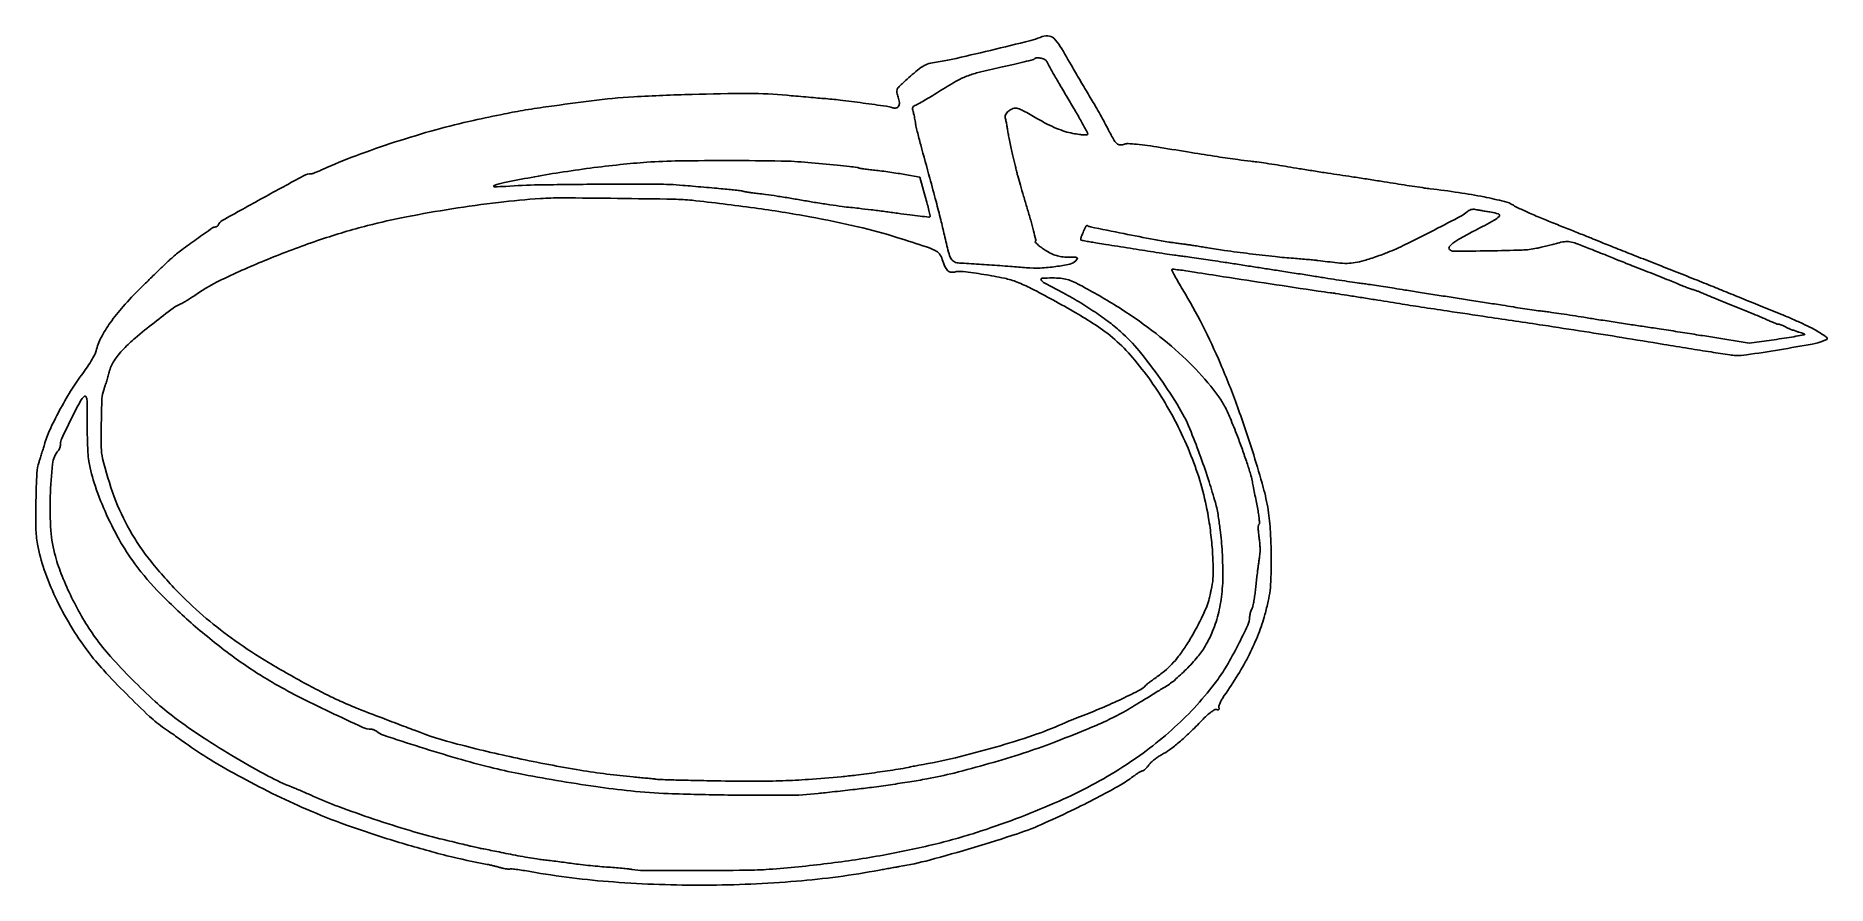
# Model space of a CAD drawing. Extents: x 27 to 802, y 26 to 393.
import ezdxf

# ---------------------------------------------------------------- set-up
doc = ezdxf.new("R2010")
doc.units = 0

msp = doc.modelspace()

# ---------------------------------------------------------------- linework, layer by layer
for points in [[(461.5, 391.96088, -0.04622), (457.358081, 390.532717, -0.001453), (439.96258, 386.335426, -0.002133), (423.062295, 382.385674, -0.026865), (416.609404, 381.267334, 0.042071), (413.324622, 380.59471, 0.06907), (410.742223, 379.4291, 0.038191), (407.676215, 377.154617, 0.005407), (401.795766, 371.940432, 0.022402), (400.187872, 370.346528, 0.117147), (399.58181, 369.267447, 0.126341), (399.549337, 368.072125, 0.027817), (400.120895, 366.083044, -0.060197), (400.612352, 363.83447, -0.152319), (400.271539, 362.214691, -0.221945), (399.200325, 361.442981, -0.129631), (397.590684, 361.556395, 0.046946), (394.979475, 362.179773, 0.001728), (384.904455, 363.569442, 0.003487), (374.966824, 364.834696, 0.009831), (368, 365.533738, -0.00099), (364.517783, 365.821053, -0.000526), (360.20625, 366.189955, -0.000523), (355.799917, 366.576282, -0.000813), (352, 366.919676, 0.022932), (335.649758, 367.67057, 0.007073), (310.98107, 367.3225, 0.007283), (285.896744, 366.247714, 0.017818), (267.5, 364.531507, 0.001457), (249.123418, 362.099714, 0.007617), (239.030674, 360.577288, 0.009416), (229.940593, 358.887653, 0.003015), (216.5, 356.041987, 0.014059), (200.257675, 352.019203, 0.010712), (182.709229, 346.738034, 0.010836), (165.743877, 340.824036, 0.016469), (151.304864, 334.888355, -0.004787), (149.655694, 334.164922, -0.006765), (148.172382, 333.554704, -0.004125), (146.917689, 333.07021, -0.090309), (146.532136, 333, 0.12417), (143.111401, 332.137189, 0.002029), (125.626459, 322.6257, 0.001569), (107.935004, 312.83622, 0.171658), (106.166667, 310.829148, -0.090316), (105.966858, 310.512132, -0.065502), (105.646344, 310.243562, -0.06411), (105.259132, 310.061938, -0.077792), (104.86344, 310, 0.154496), (103.660631, 309.619253, 0.001836), (96.844129, 304.785641, 0.006055), (90.427535, 300.081674, 0.016965), (86.088996, 296.583076, 0.012493), (84.599849, 295.230044, 0.001234), (81.110931, 291.880654, 0.001557), (76.974138, 287.86469, 0.001234), (72.528058, 283.5, 0.016564), (65.125417, 275.696502, 0.027685), (59.503898, 268.609099, 0.033283), (55.583616, 262.195759, 0.060967), (53.426425, 256.47058, -0.064279), (52.811188, 254.869831, -0.012328), (51.262053, 252.164033, -0.01295), (49.281591, 249.077798, -0.011607), (47.072788, 245.981448, 0.023352), (42.373865, 239.056018, 0.01467), (37.510677, 230.564624, 0.014525), (33.3618, 222.22698, 0.038688), (31.050975, 216, -0.002919), (30.484315, 214.05754, -0.002236), (29.843009, 211.940625, -0.00226), (29.224927, 209.964586, -0.00535), (28.742232, 208.5, 0.070694), (27.815567, 203.626823, 0.007024), (27.42563, 191.710809, 0.008744), (27.411629, 179.822478, 0.040663), (28.079563, 173, 0.038589), (30.976739, 161.931826, 0.026807), (35.854315, 149.955452, 0.025563), (42.313618, 137.888266, 0.025493), (49.976074, 126.531832, 0.025044), (56.583818, 118.60052, 0.009658), (66.49649, 108.254391, 0.008951), (76.542194, 98.52166, 0.039193), (83, 93.37036, -0.003744), (84.722567, 92.185634, -0.001457), (87.0875, 90.522608, -0.001442), (89.637862, 88.706994, -0.00179), (92, 87.002262, 0.021512), (102.673038, 79.922387, 0.011573), (116.384197, 72.080381, 0.01114), (131.434554, 64.35734, 0.012367), (146.303557, 57.590261, 0.016552), (163.80814, 50.815708, 0.010742), (184.44496, 44.098559, 0.010791), (205.074858, 38.353214, 0.018578), (222.503205, 34.585982, -0.011453), (223.520546, 34.381205, -0.003826), (224.998779, 34.036352, -0.003806), (226.630203, 33.629408, -0.004334), (228.185766, 33.214376, 0.011616), (229.623607, 32.853093, 0.017302), (230.897685, 32.610255, 0.012462), (231.942346, 32.474936, 0.22606), (232.251073, 32.584406, -0.228353), (232.599202, 32.70614, -0.002855), (235.0004, 32.420682, -0.0077), (237.808734, 32.026541, -0.004884), (241.068511, 31.485074, 0.025204), (277.079709, 26.997633, 0.019446), (316.636788, 25.624838, 0.019459), (356.143271, 27.328987, 0.025387), (392, 32.118413, -0.000916), (394.325686, 32.545741, -0.000795), (396.765625, 32.985437, -0.0008), (398.976222, 33.376529, -0.002348), (400.5, 33.63623, 0.023992), (413.595108, 36.455973, 0.007686), (432.751376, 41.869928, 0.007564), (451.633548, 47.833907, 0.026424), (463.521285, 52.498113, 0.005779), (476.298529, 58.486742, 0.008748), (487.260736, 64.018619, 0.009784), (496.047645, 68.86936, 0.030463), (501.683278, 72.601122, -0.011574), (502.962964, 73.519825, -0.015171), (504.175097, 74.29533, -0.01268), (505.210219, 74.87905, -0.122636), (505.695929, 75, 0.165189), (506.129523, 75.147268, 0.023952), (506.851453, 75.758725, 0.024982), (507.661551, 76.593808, 0.019037), (508.464975, 77.582894, -0.041546), (509.461525, 78.702833, -0.021358), (510.876998, 79.938992, -0.021072), (512.452053, 81.09471, -0.029743), (513.952323, 81.97661, 0.040261), (517.369408, 84.083091, 0.018018), (521.514377, 87.359833, 0.015579), (526.208299, 91.61262, 0.010241), (531.352072, 96.780835, -0.015409), (533.505138, 98.899882, -0.0284), (535.399873, 100.463152, -0.030945), (536.947611, 101.457785, -0.222496), (537.809793, 101.519495, 0.055717), (538.372495, 101.37276, 0.213035), (538.712958, 101.469198, 0.244617), (538.839164, 101.771773, 0.070557), (538.722213, 102.281518, -0.167916), (538.69715, 103.025386, -0.029028), (539.196939, 104.365019, -0.028764), (539.99821, 105.932175, -0.022227), (541.041089, 107.542859, 0.017934), (546.929476, 116.468359, 0.020525), (551.88613, 125.407699, 0.021823), (555.808899, 134.154499, 0.028213), (558.588787, 142.5, 0.011905), (560.034447, 148.373834, 0.024992), (560.818258, 153.008314, 0.021936), (561.191343, 158.061215, 0.007256), (561.305352, 165.5, 0.01223), (561.00378, 178.251567, 0.028625), (560.001277, 187.733418, 0.026273), (557.865138, 197.510462, 0.00888), (553.76049, 211.5, 0.010976), (546.732305, 232.350815, 0.01464), (539.388411, 250.934806, 0.015922), (531.565123, 267.662796, 0.018876), (523.093292, 282.914018, -0.004585), (521.163742, 286.165184, -0.007498), (519.595415, 288.95942, -0.002307), (518.300062, 291.377195, -0.329346), (518.345344, 291.678677, -0.227747), (518.667418, 291.791717, -0.001937), (521.354824, 291.483516, -0.006282), (524.468556, 291.074461, -0.003947), (528.097992, 290.52191, 0.001623), (540.742584, 288.536701, 0.000436), (560.843695, 285.465562, 0.000223), (581.547852, 282.33018, 0.006118), (587, 281.57511, -0.006515), (589.161039, 281.274075, -0.000744), (594.025, 280.52438, -0.000899), (599.808662, 279.613464, -0.000732), (606, 278.617636, 0.000897), (616.753745, 276.89163, 0.001356), (626.122551, 275.431188, 0.001004), (637.322362, 273.739437, 0.000274), (655, 271.115418, -0.000574), (678.756703, 267.574491, -0.001315), (696.648382, 264.838612, -0.00152), (712.860036, 262.265484, -0.001084), (731, 259.28937, 0.001243), (741.789511, 257.522732, 0.001735), (751.45, 255.999973, 0.001045), (759.593368, 254.762703, 0.022671), (762, 254.513068, 0.052169), (766.76285, 254.733357, 0.003106), (781.00972, 256.983909, 0.00325), (795.175742, 259.40666, 0.04867), (799.99893, 260.757887, 0.038388), (801.413181, 261.436085, 0.412025), (801.564207, 261.992048, 0.118579), (800.895391, 262.706433, 0.004275), (797.731636, 264.750964, 0.02471), (795.135326, 266.222944, 0.006836), (790.919008, 268.273624, 0.006886), (786.074153, 270.467727, 0.007159), (781.232706, 272.498426, -0.000102), (772.648229, 275.957473, -0.000749), (768.541925, 277.620209, -0.000822), (764.580414, 279.238827, -0.000138), (757, 282.353086, 0.002269), (752.343088, 284.243129, 0.000533), (744.534375, 287.361502, 0.000549), (735.546094, 290.928388, 0.00054), (726.5, 294.495424, -0.000286), (717.925268, 297.87156, -0.000418), (710.375, 300.856615, -0.000201), (703.954185, 303.40432, -0.007436), (702.5, 304.007191, 0.006402), (701.119382, 304.582911, 0.000315), (696.534375, 306.42296, 0.00051), (691.083223, 308.600183, 0.000368), (685, 311.017488, -0.004359), (678.808847, 313.535087, -0.005218), (673.025, 316.017193, -0.004518), (668.196001, 318.201837, -0.03405), (666, 319.407111, 0.083407), (662.168589, 321.043306, 0.01039), (653.296614, 322.993705, 0.011682), (642.334139, 324.900941, 0.008367), (630, 326.540553, -0.006693), (627.543614, 326.858722, -0.001573), (623.44375, 327.458837, -0.00162), (618.732813, 328.17916, -0.001593), (614, 328.933987, 0.001266), (608.764773, 329.772455, 0.000744), (602.5, 330.749996, 0.000744), (596.235063, 331.708466, 0.001271), (591, 332.487795, -0.001833), (585.79637, 333.268428, -0.001106), (579.633539, 334.230034, -0.001107), (573.514128, 335.212633, -0.001941), (568.454599, 336.056722, 0.00268), (563.862433, 336.815868, 0.002571), (559.198371, 337.536666, 0.002544), (555.07803, 338.130343, 0.009274), (552.454599, 338.445246, -0.009958), (546.956401, 339.112852, -0.002507), (538.031055, 340.423107, -0.002261), (526.770956, 342.185937, -0.001326), (513.311686, 344.392096, 0.006845), (507.789638, 345.234765, 0.011673), (503.153485, 345.767461, 0.010286), (499.489557, 346.026134, 0.101402), (497.969333, 345.792952, -0.093713), (496.020141, 345.463509, -0.186241), (494.591736, 346.046842, -0.076988), (493.143471, 347.908482, -0.00795), (490.511397, 352.824405, 0.005747), (488.908268, 355.850527, 0.00334), (486.917673, 359.448419, 0.003338), (484.874248, 363.028097, 0.005624), (483.106406, 366, -0.00247), (481.32067, 368.959345, -0.00147), (479.222041, 372.5, -0.001471), (477.151055, 376.041353, -0.002543), (475.452569, 379, 0.007294), (470.129284, 388.072084, 0.069361), (467.294675, 391.55079, 0.181639), (464.723666, 392.605237, 0.114057)], [(464.451582, 381.25, 0.037965), (465.008617, 380.064689, 0.001477), (467.401303, 375.867947, 0.002623), (470.276162, 370.920209, 0.001847), (473.558571, 365.385564, -0.002955), (476.793912, 359.902629, -0.004555), (479.52033, 355.119447, -0.001596), (481.815933, 350.974367, -0.126309), (482, 350.257353, -0.376575), (481.661931, 349.872134, -0.04005), (480.370269, 349.80732, -0.028775), (478.390419, 349.980911, -0.010192), (475.583328, 350.449402, -0.029742), (472.157884, 351.306642, -0.022471), (468.513713, 352.635297, -0.0196), (464.524202, 354.483103, -0.012624), (460.046733, 356.918645, 0.004175), (454.179765, 360.23968, 0.051372), (451.818575, 361.24936, 0.135716), (450.180103, 361.301227, 0.085684), (448.413676, 360.535395, 0.043144), (447.397305, 359.736317, 0.067827), (446.697556, 358.876012, 0.083882), (446.352061, 358.011063, 0.122328), (446.37722, 357.194363, -0.018135), (446.604095, 356.259082, -0.004242), (446.913886, 354.675844, -0.004367), (447.239129, 352.847086, -0.004276), (447.534788, 351, 0.009291), (447.897938, 348.868481, 0.004402), (448.441122, 346.134672, 0.004361), (449.059653, 343.28399, 0.006157), (449.664037, 340.75633, -0.001507), (450.243568, 338.428557, -0.001688), (450.787186, 336.183941, -0.00155), (451.237736, 334.269493, -0.009032), (451.453656, 333.25633, 0.021658), (451.740745, 332.058406, 0.001024), (452.888143, 328.076837, 0.001683), (454.276554, 323.355143, 0.001209), (455.857804, 318.090349, -0.004876), (457.37801, 312.890699, -0.007582), (458.576666, 308.376181, -0.00301), (459.515319, 304.512743, -0.199042), (459.408169, 303.851415, 0.333828), (459.451867, 303.371572, 0.024774), (460.440911, 302.381233, 0.026539), (461.860502, 301.225145, 0.016304), (463.643603, 300.011066, 0.023318), (466.219699, 298.541056, 0.043242), (468.448753, 297.636521, 0.045578), (470.719141, 297.157428, 0.029227), (473.410066, 297, -0.005774), (476.417229, 296.965272, -0.099838), (477.370443, 296.75, -0.441236), (477.520034, 296.296444, -0.06833), (476.876063, 295.447492, -0.141748), (474.284188, 294.018804, -0.020298), (468.261672, 292.913145, -0.023857), (461.526167, 292.283102, -0.033645), (455.5, 292.413892, 0.00339), (448.593036, 292.982814, 0.001504), (439.471752, 293.644311, 0.001173), (430.668129, 294.235418, 0.009407), (426.609952, 294.421751, -0.103182), (424.388998, 294.948113, -0.160493), (422.970515, 296.287195, -0.061881), (421.842631, 299.175334, -0.005988), (420.075529, 306.5, 0.005013), (418.487327, 313.139887, 0.003022), (416.478049, 320.981046, 0.002184), (413.753959, 331.169353, 0.000808), (409.830278, 345.5, -0.004462), (409.064441, 348.37955, -0.0046), (408.358141, 351.243201, -0.004452), (407.791082, 353.735526, -0.019532), (407.527192, 355.221535, 0.010928), (407.336844, 356.412035, 0.007714), (407.073231, 357.740927, 0.007789), (406.781661, 359.004193, 0.016231), (406.507471, 359.97646, -0.057247), (406.318023, 360.946034, -0.121765), (406.44181, 361.695237, -0.130283), (406.891316, 362.268256, -0.070381), (407.681049, 362.705832, 0.035622), (408.788142, 363.222511, 0.003613), (411.315683, 364.65326, 0.004507), (414.303466, 366.409203, 0.003577), (417.5, 368.358041, -0.007399), (425.171491, 372.955082, -0.037153), (429.673394, 375.134134, -0.033737), (434.627315, 376.715924, -0.005413), (444.515563, 379.039467, 0.002062), (449.90604, 380.268063, 0.003264), (454.514121, 381.370102, 0.000796), (458.532047, 382.365564, 0.136066), (458.916357, 382.583024, -0.18795), (460.078552, 383.093454, -0.069761), (461.887246, 382.917404, -0.069282), (463.594366, 382.246089, -0.175354)], [(361, 337.88923, -0.000271), (373.770617, 336.663272, -0.002699), (379.118621, 336.1178, -0.002817), (382.293783, 335.758516, -0.102805), (382.985424, 335.526855, 0.095149), (383.384295, 335.386495, 0.002487), (385.258218, 335.115418, 0.005159), (387.471993, 334.82967, 0.003494), (390, 334.547746, -0.00612), (392.956631, 334.20229, -0.003578), (396.49058, 333.719731, -0.003577), (400.021069, 333.186077, -0.006061), (402.967931, 332.682361), (409.435862, 331.495907), (411.802966, 323.166322, -0.005387), (412.681212, 319.944234, -0.008546), (413.356158, 317.164977, -0.003295), (413.873156, 314.792473, -0.253576), (413.76641, 314.433077, -0.225592), (413.389727, 314.299134, -0.001276), (409.535859, 314.703983, -0.005049), (405.109487, 315.225659, -0.003146), (399.931375, 315.922152, 0.002193), (394.275743, 316.693854, 0.001951), (388.389216, 317.447414, 0.001958), (383.089284, 318.083806, 0.006041), (379.5, 318.456652, -0.010517), (375.90744, 318.862377, -0.003373), (370.590625, 319.612912, -0.003363), (364.681922, 320.528338, -0.003755), (359, 321.49165, 0.002811), (353.396649, 322.45253, 0.002725), (347.72409, 323.360746, 0.00269), (342.725056, 324.105703, 0.01005), (339.571371, 324.493823, -0.004448), (337.258404, 324.752203, -0.006401), (335.216437, 325.025285, -0.003607), (333.503302, 325.289392, -0.096114), (333.071371, 325.447947, 0.103751), (332.62065, 325.605708, 0.002293), (330.31784, 325.895868, 0.005109), (327.607052, 326.196745, 0.003419), (324.5, 326.488059, 0.000019), (320.756647, 326.813088, 0.00001), (316.059375, 327.220678, 0.000009), (311.220013, 327.640413, 0.000014), (307, 328.006229, 0.020709), (295.798002, 328.510983, 0.00231), (270.23812, 328.485347, 0.002729), (244.746956, 328.202888, 0.013715), (230.5, 327.57611, -0.021449), (225.566554, 327.435464, -0.837681), (225.474787, 327.997638, -0.03546), (229.913807, 329.212405, -0.003033), (241.5, 331.442575, -0.007336), (253.843564, 333.554082, -0.006159), (266.984774, 335.438591, -0.006254), (279.888093, 336.963172, -0.008649), (291.5, 337.985364, -0.014196), (305.371373, 338.569902, -0.003777), (327.505549, 338.706487, -0.003426), (349.466528, 338.52565, -0.020022)], [(311, 321.534399, -0.007627), (337.949947, 318.243529, -0.010682), (361.901489, 314.424256, -0.012073), (382.685729, 310.132342, -0.020041), (399.940991, 305.396589, -0.00181), (412.292834, 301.418787, -0.034821), (416.029144, 299.905677, -0.115979), (417.889986, 298.38442, -0.086061), (419.127296, 296.024186, 0.022819), (420.281937, 292.926372, 0.090171), (421.39593, 291.234426, 0.151962), (422.699483, 290.510296, 0.111314), (424.364422, 290.537388, -0.090057), (428.159812, 290.759126, -0.009277), (437.079878, 289.503668, -0.011924), (445.993752, 287.861097, -0.042905), (451.525951, 286.199187, -0.024024), (457.608753, 283.441624, -0.006487), (466.968554, 278.489544, -0.006852), (476.827984, 272.931562, -0.010835), (485.106778, 267.87071, -0.073977), (501.392089, 253.643693, -0.044402), (516.263321, 232.650186, -0.042708), (527.869009, 208.13915, -0.050013), (534.403815, 183.264926, -0.013671), (535.512458, 174.760237, -0.014832), (536.118095, 166.435591, -0.015313), (536.207208, 159.213842, -0.050733), (535.640416, 154.5, 0.001355), (535.35309, 153.204997, 0.001051), (535.047089, 151.79375, 0.001062), (534.767176, 150.475953, 0.002565), (534.567261, 149.5, -0.053206), (533.467766, 145.985848, -0.012284), (530.855001, 140.35004, -0.01314), (527.667995, 134.30169, -0.017442), (524.438289, 128.987631, -0.016145), (521.285454, 124.50795, -0.029651), (518.395993, 121.111024, -0.030375), (515.173665, 118.133505, -0.017917), (510.998244, 114.963472, 0.005013), (509.621991, 113.973524, 0.006489), (508.380734, 113.036616, 0.005007), (507.361501, 112.229851, 0.056436), (507, 111.863305, -0.109371), (504.7487, 110.015783, -0.006564), (496.831008, 106.130371, -0.010397), (487.841293, 102.091215, -0.011311), (478.938504, 98.547041, 0.006052), (477.258715, 97.898705, 0.002908), (475.119387, 97.028647, 0.002883), (472.897803, 96.095005, 0.004121), (470.938504, 95.239108, -0.023766), (458.566699, 90.403867, -0.011229), (442.202219, 85.295183, -0.0111), (424.799317, 80.704028, -0.015378), (409, 77.419231, 0.0031), (407.893326, 77.217354, 0.002086), (406.631848, 76.973693, 0.0021), (405.412988, 76.727663, 0.004162), (404.448844, 76.520446, -0.017696), (400.026449, 75.694497, -0.002607), (391.018347, 74.387973, -0.003104), (381.828141, 73.16205, -0.009188), (375.5, 72.475757, -0.004382), (361.260806, 71.321411, -0.009256), (350.198135, 70.727693, -0.00887), (338.831788, 70.530286, -0.003701), (323.5, 70.649504, -0.001232), (313.704396, 70.822335, -0.00173), (304.9625, 71.028393, -0.001015), (297.593206, 71.242589, -0.023526), (295.5, 71.406466, 0.005124), (293.899189, 71.591254, 0.001376), (291.352505, 71.85173, 0.001393), (288.457787, 72.131613, 0.001441), (285.593632, 72.392163, -0.019285), (262.704324, 75.300963, -0.011229), (235.500799, 80.460164, -0.011125), (209.511006, 86.603964, -0.028035), (191, 92.54245, 0.00076), (189.017618, 93.299898, 0.000148), (185.44375, 94.658001, 0.000157), (181.27659, 96.238646, 0.000146), (177, 97.857832, -0.003906), (166.893409, 101.771508, -0.010387), (159.759036, 104.771431, -0.011784), (153.284387, 107.838442, -0.006473), (145.5, 111.88016, -0.011882), (127.862114, 121.876245, -0.01934), (113.4494, 131.278719, -0.02162), (101.033946, 140.913438, -0.021646), (89.501995, 151.58076, -0.026745), (77.159595, 165.440189, -0.03917), (67.999472, 178.951298, -0.040451), (61.264696, 193.382934, -0.031296), (56.248048, 210, -0.054484), (55.653115, 214.861828, -0.007147), (55.66762, 225.286379, -0.005848), (55.956479, 235.83402, -0.080185), (56.712005, 239.57842, 0.011723), (57.219146, 241.032013, 0.004615), (57.851886, 243.055902, 0.004564), (58.495883, 245.256875, 0.005686), (59.05228, 247.314013, -0.038794), (59.922407, 249.851615, -0.038404), (61.176478, 252.233357, -0.03322), (62.947795, 254.673837, -0.018612), (65.397884, 257.403521, -0.025947), (70.374629, 262.041892, -0.007686), (78.452127, 268.61359, -0.00518), (86.706168, 274.983125, -0.071691), (90, 276.798584, 0.039683), (90.843153, 277.19545, 0.006493), (92.399152, 278.11182, 0.007114), (94.204767, 279.242471, 0.006219), (96.060942, 280.474874, -0.039525), (109.132451, 287.951261, -0.014273), (128.758066, 296.527737, -0.014259), (150.47238, 304.575705, -0.018675), (170.754027, 310.607509, -0.014706), (187.520128, 314.397544, -0.009397), (207.19788, 317.858753, -0.009316), (227.325086, 320.627172, -0.01283), (245.5, 322.311307, -0.018256), (254.491961, 322.583244, -0.001397), (278.731406, 322.363449, -0.001222), (303.227061, 322.013045, -0.022381)], [(656.337605, 316.445082, -0.050155), (659.509569, 315.656691, -0.527242), (659.793698, 314.573605, -0.090638), (657.716067, 312.906658, -0.003992), (649.5, 308.551772, 0.007078), (643.283726, 305.207563, 0.033236), (639.87828, 303.004694, 0.074206), (638.307659, 301.423488, 0.371107), (638.396136, 300.27381, 0.200341), (640.193334, 299.539602, 0.001695), (655.522516, 299.708224, 0.004987), (669.722071, 300.054252, 0.04315), (676, 300.814962, 0.005356), (678.054429, 301.269073, 0.00306), (680.526044, 301.859198, 0.003055), (683.005659, 302.483383, 0.005065), (685.088659, 303.043854, -0.033965), (688.067732, 303.663481, -0.077577), (690.356584, 303.62301, -0.045317), (693.190169, 302.859814, -0.005786), (699.088659, 300.604255, -0.000746), (702.838828, 299.113762, -0.000927), (706.322919, 297.715502, -0.000754), (709.244852, 296.53143, -0.006997), (710.5, 296, 0.008873), (711.758492, 295.472712, 0.000949), (714.703125, 294.306407, 0.001169), (718.215873, 292.932265, 0.00094), (722, 291.47033, -0.001961), (726.049387, 289.896404, -0.00161), (730.361732, 288.184719, -0.001626), (734.313976, 286.586279, -0.004313), (737.125046, 285.410332, 0.00433), (739.332707, 284.486893, 0.006169), (741.310358, 283.708035, 0.003605), (742.984962, 283.086053, 0.087326), (743.473917, 283, -0.080315), (743.914878, 282.928708, -0.008312), (744.910762, 282.579566, -0.010168), (746.089237, 282.116837, -0.007965), (747.348871, 281.568734, 0.007992), (749.180456, 280.771879, 0.001397), (752.658731, 279.335669, 0.001516), (756.748979, 277.674604, 0.00136), (761, 275.976673, -0.002049), (765.321325, 274.243754, -0.002057), (769.6228, 272.477655, -0.002007), (773.361832, 270.906845, -0.008231), (775.609531, 269.907939, 0.007519), (777.248404, 269.176807, 0.009744), (778.773463, 268.558647, 0.007736), (780.06107, 268.088434, 0.082121), (780.609531, 267.993839, -0.077364), (781.106033, 267.913032, -0.013855), (781.992379, 267.596035, -0.014668), (783.018702, 267.161494, -0.012783), (784.066651, 266.648265, 0.018417), (785.252142, 266.084142, 0.010934), (786.702244, 265.49577, 0.010936), (788.176063, 264.971588, 0.018486), (789.43465, 264.605758, -0.014506), (790.4835, 264.309924, -0.027508), (791.305002, 264.001717, -0.032779), (791.846088, 263.720392, -0.4874), (791.867999, 263.536771, -0.153673), (791.5276, 263.360606, -0.000986), (788.136318, 262.776243, -0.003835), (784.2382, 262.143185, -0.002423), (779.681169, 261.461548), (767.862338, 259.75222), (752.181169, 262.338071, 0.00128), (745.159376, 263.477519, 0.000818), (736.993843, 264.76742, 0.000822), (728.987562, 266.005258, 0.001535), (722.5, 266.977001, -0.001177), (716.266229, 267.906164, -0.000771), (709.0875, 269.00478, -0.000776), (702.098536, 270.096495, -0.001491), (696.5, 270.997034, 0.001905), (691.575779, 271.784927, 0.001973), (686.703125, 272.525863, 0.001901), (682.479843, 273.134618, 0.008522), (680, 273.439454, -0.007187), (677.645195, 273.72254, -0.002099), (674.03125, 274.225239, -0.002108), (669.96717, 274.82545, -0.002257), (666, 275.44679, 0.000836), (661.227377, 276.208189, 0.000302), (654.44375, 277.274588, 0.0003), (647.013542, 278.43347, 0.000356), (640, 279.517944, -0.000343), (633.022953, 280.596589, -0.000297), (625.703125, 281.737831, -0.000299), (619.072016, 282.779794, -0.000874), (614.5, 283.509201, 0.001431), (610.724267, 284.107256, 0.0013), (606.821875, 284.703542, 0.0013), (603.327811, 285.218857, 0.004188), (601, 285.536103, -0.004522), (598.51966, 285.87582, -0.001012), (594.296875, 286.501882, -0.00105), (589.424221, 287.244849, -0.001016), (584.5, 288.016514, 0.000394), (578.93509, 288.895677, 0.000211), (572.059375, 289.97341, 0.00021), (565.041312, 291.067413, 0.000328), (559, 292.002505, -0.000042), (553.136453, 292.90665, -0.000031), (546.675, 293.903964, -0.000032), (540.589207, 294.844083, -0.000073), (536, 295.553994, 0.001582), (532.032832, 296.155424, 0.001475), (527.96875, 296.746148, 0.001469), (524.354988, 297.249705, 0.00502), (522, 297.546759, -0.006504), (519.519917, 297.867074, -0.001453), (515.296875, 298.480972, -0.001508), (510.424221, 299.218802, -0.001457), (505.5, 299.994342, 0.000231), (500.37441, 300.814481, 0.000189), (494.895312, 301.686457, 0.000191), (489.85687, 302.484371, 0.000506), (486.25, 303.050422, -0.003285), (483.470159, 303.502531, -0.00543), (481.129688, 303.925183, -0.001198), (479.099969, 304.319569, -0.358381), (479, 304.441128, -0.091012), (479.251684, 305.812367, -0.017446), (480.236231, 308.154493, -0.010588), (481.364667, 310.466858, -0.434236), (481.847411, 310.603733, 0.085839), (483.177635, 310.085038, 0.000409), (497.613268, 307.163003, 0.001743), (510.760243, 304.560677, 0.013191), (517, 303.518152, 0.000455), (518.978408, 303.242864, 0.000319), (521.20625, 302.936385, 0.000322), (523.339684, 302.645682, 0.000674), (525, 302.422816, -0.004786), (526.723269, 302.177057, -0.001894), (529.0875, 301.807595, -0.001874), (531.637894, 301.389329, -0.002348), (534, 300.98143, 0.01038), (541.183886, 299.85941, 0.00325), (551.99158, 298.471993, 0.003335), (562.979623, 297.208272, 0.00835), (571.01881, 296.473576, -0.001891), (574.103015, 296.231839, -0.001894), (577.18365, 295.966898, -0.00185), (579.870164, 295.715571, -0.007542), (581.5, 295.532156, 0.004287), (589.928506, 294.528039, 0.027608), (594.209825, 294.29319, 0.045431), (597.538341, 294.597597, 0.024673), (601.539995, 295.540203, 0.008296), (604.185851, 296.350739, 0.005385), (607.217999, 297.37115, 0.005414), (610.157734, 298.431669, 0.010233), (612.5, 299.360461, 0.014819), (620.213333, 302.875754, 0.004451), (631.739909, 308.675257, 0.001922), (643.613372, 314.840196, 0.075243), (646, 316.591136, -0.07213), (646.721868, 317.127639, -0.052752), (647.646875, 317.507574, -0.053058), (648.623911, 317.683653, -0.075973), (649.5, 317.613973, 0.012268), (650.579924, 317.387755, 0.003161), (652.333546, 317.076552, 0.003215), (654.338834, 316.747004, 0.003267)], [(479.724915, 284.372816, -0.019192), (496.567108, 274.506469, -0.023153), (511.54495, 263.935324, -0.024844), (524.493431, 252.792815, -0.031372), (535.237312, 241.209578, -0.018611), (538.668672, 236.675937, -0.030457), (541.185157, 232.569308, -0.023813), (543.565733, 227.529077, -0.007144), (546.710003, 219.641979, -0.005343), (548.848933, 213.861045, -0.005782), (550.806457, 208.185456, -0.005471), (552.37446, 203.284049, -0.027718), (553.065383, 200.5, 0.001228), (553.526433, 198.106445, 0.00056), (554.139928, 194.98166, 0.000555), (554.793656, 191.690775, 0.000764), (555.38883, 188.735438, -0.011012), (555.861803, 186.109941, -0.017065), (556.142241, 183.824276, -0.011526), (556.263165, 181.963833, -0.271135), (556.025499, 181.515759, 0.239944), (555.773465, 181.101189, 0.019489), (555.725876, 179.790113, 0.022842), (555.805513, 178.144935, 0.015421), (556.039593, 176.280321, -0.012801), (556.303094, 174.266775, -0.011512), (556.474377, 172.169844, -0.011624), (556.540914, 170.282122, -0.035257), (556.465827, 169, -0.001099), (556.306402, 167.79167, -0.000479), (556.089616, 166.187643, -0.000474), (555.856034, 164.483808, -0.000632), (555.640446, 162.936656, 0.004488), (555.403293, 161.133099, 0.00157), (555.093737, 158.535846, 0.001559), (554.771025, 155.676031, 0.001822), (554.483017, 152.959021, -0.010367), (554.164751, 150.378152, -0.011875), (553.751205, 147.927607, -0.011056), (553.306703, 145.872828, -0.064148), (552.913357, 144.838106, 0.032259), (552.56353, 144.069047, 0.022881), (552.268299, 143.168068, 0.023203), (552.065056, 142.278015, 0.044555), (552, 141.549404, -0.110446), (551.198935, 137.967144, -0.008755), (546.872978, 129.18084, -0.012913), (542.016853, 120.30957, -0.02837), (537.757416, 113.85615, -0.048343), (519.585731, 93.823599, -0.042592), (497.158624, 76.692052, -0.037774), (469.608616, 61.937804, -0.024813), (436, 49.035561, -0.019762), (416.056188, 43.356476, -0.014789), (393.700919, 38.63097, -0.013934), (369.595327, 34.966219, -0.012407), (344.371888, 32.481371, -0.015988), (334.212474, 32.060412, -0.002109), (312.654631, 31.947872, -0.00111), (290.050356, 31.975389, -0.042395), (285, 32.421867, 0.016714), (283.542012, 32.62657, 0.002827), (280.74377, 32.908492, 0.003087), (277.450751, 33.200963, 0.002741), (274.021343, 33.465297, -0.004764), (270.263467, 33.770248, -0.00319), (265.970773, 34.187433, -0.003212), (261.81646, 34.644935, -0.006322), (258.521343, 35.071553, 0.002006), (255.467441, 35.493774, 0.001494), (252.09377, 35.936161, 0.001509), (248.909886, 36.334223, 0.003427), (246.5, 36.611383, -0.011683), (243.914316, 36.952105, -0.003594), (240.03125, 37.585011, -0.003594), (235.695268, 38.355877, -0.003934), (231.5, 39.167064, 0.000338), (227.560316, 39.958263, 0.000457), (223.996875, 40.668004, 0.000307), (221.004597, 41.259231, 0.005023), (220, 41.446618, -0.007953), (219.224298, 41.596018, -0.002448), (218.059375, 41.845618, -0.002448), (216.758579, 42.137683, -0.002684), (215.5, 42.433871, 0.000022), (213.740507, 42.857841, 0.000003), (210.296875, 43.68744, 0.000004), (206.239977, 44.664718, 0.000003), (202, 45.686033, -0.014328), (189.116723, 49.182628, -0.007663), (173.402939, 54.198902, -0.007608), (158.195299, 59.570602, -0.018161), (147.125229, 64.134956, 0.004103), (145.116206, 65.030177, 0.002346), (142.676885, 66.079639, 0.002343), (140.213218, 67.112302, 0.00389), (138.125229, 67.957052, -0.028882), (127.835137, 72.731367, -0.010557), (113.847127, 80.615904, -0.01069), (99.457637, 89.552701, -0.016659), (87.5, 97.918252, -0.02375), (78.90997, 105.026175, -0.012741), (68.973192, 114.55104, -0.012722), (59.653908, 124.442218, -0.026969), (53.067739, 132.649194, -0.022391), (47.754581, 140.801961, -0.018827), (42.854926, 149.875127, -0.019111), (38.740643, 159.106037, -0.026061), (35.798098, 167.726298, -0.052694), (33.874443, 178.829541, -0.024019), (33.605683, 193.570839, -0.019521), (34.571791, 207.583693, -0.155117), (37.160997, 213.45, 0.069259), (37.48285, 213.935791, 0.035024), (37.753543, 214.619828, 0.033963), (37.938295, 215.378406, 0.042776), (38, 216.09835, -0.110807), (38.572183, 218.648533, -0.005086), (42.485938, 226.717644, -0.005483), (46.544771, 234.654154, -0.098913), (48.332775, 236.861216, -0.455723), (48.993412, 236.75292, -0.109221), (49.410834, 235.555897, -0.027859), (49.59524, 232.597323, -0.003581), (49.591322, 226.240754, 0.005096), (49.602968, 221.415779, 0.005208), (49.713232, 216.626972, 0.005062), (49.894377, 212.471315, 0.021605), (50.134575, 210, 0.044031), (52.577459, 199.476611, 0.024606), (57.277419, 187.188294, 0.02414), (63.384476, 174.947639, 0.031976), (70.154725, 164.5, 0.034555), (81.37959, 151.387502, 0.020498), (96.404503, 137.313466, 0.020106), (113.105228, 124.040459, 0.025922), (129.5, 113.310945, 0.014067), (140.447093, 107.337183, 0.007093), (154.560754, 100.393489, 0.003147), (168.72, 93.783983, 0.108028), (172.306273, 93, -0.053977), (172.871088, 92.938848, -0.035471), (173.49903, 92.753777, -0.035556), (174.091887, 92.482882, -0.055877), (174.55, 92.161795, 0.101773), (177.688428, 90.364373, 0.002549), (193.431812, 85.283646, 0.006146), (209.664873, 80.354882, 0.009788), (223.675349, 76.584083, 0.012966), (236.110912, 73.837111, 0.006051), (252.351976, 70.892246, 0.006008), (269.386839, 68.226007, 0.008694), (284.5, 66.313855, 0.018793), (300.635828, 65.16818, 0.004972), (326.476668, 64.564512, 0.004496), (352.124895, 64.451099, 0.026708), (365.5, 65.227352, -0.000076), (368.489191, 65.561197, -0.000029), (372.675, 66.027798, -0.000028), (377.231709, 66.535219, -0.000034), (381.5, 67.009981, 0.005238), (388.608151, 67.875604, 0.003408), (396.800903, 69.017397, 0.003384), (405.088908, 70.28746, 0.00469), (412.5, 71.545941, 0.017312), (424.251992, 74.077921, 0.008118), (439.271841, 78.122862, 0.008124), (454.49027, 82.756371, 0.013922), (467, 87.176467, 0.003985), (481.08706, 92.728887, 0.013251), (490.214363, 96.695072, 0.018058), (497.505069, 100.421803, 0.014386), (505.094132, 104.944335, -0.002714), (507.552722, 106.488358, -0.001941), (510.318983, 108.189898, -0.00196), (512.96744, 109.790629, -0.004204), (515.025269, 111, 0.045757), (519.45266, 114.123219, 0.020744), (524.661124, 118.949143, 0.020783), (529.492139, 124.235095, 0.041944), (532.746021, 128.840862, 0.040791), (536.393929, 136.398677, 0.038032), (538.868139, 144.626177, 0.035463), (540.190506, 153.669386, 0.02709), (540.391913, 163.670512, 0.0047), (540.13095, 169.675528, 0.009347), (539.790719, 174.424314, 0.009425), (539.275239, 179.131848, 0.004865), (538.462377, 185, 0.031951), (537.188369, 190.940693, 0.009245), (534.472315, 199.923426, 0.008829), (530.883045, 210.410146, 0.007213), (526.685314, 221.5, 0.040862), (521.599263, 231.818482, 0.01841), (513.365416, 244.483862, 0.018419), (504.209308, 256.525637, 0.040262), (496.16764, 264.86188, 0.019641), (490.676178, 269.335644, 0.014637), (484.292825, 273.845511, 0.013714), (477.182919, 278.287029, 0.011902), (469.5, 282.555826, -0.003491), (462.921004, 286.067756, -0.153539), (461.846512, 287.178551, -0.540786), (462.256618, 287.882687, -0.01298), (466.774915, 288, -0.022982), (470.303569, 287.837726, -0.045327), (473.060882, 287.32885, -0.04015), (475.888056, 286.286104, -0.014485)]]:
    msp.add_lwpolyline(points, format="xyb", close=True)

doc.saveas('drawing.dxf')
